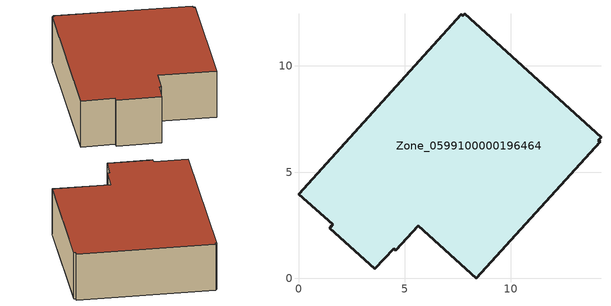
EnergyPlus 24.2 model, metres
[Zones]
Zone_0599100000196464
 floor ground (C_G): 14.2,6.43 8.37,0 5.64,2.47 4.58,1.32 4.48,1.39 3.58,0.46 1.47,2.36 1.62,2.54 0,3.97 7.67,12.43 7.74,12.36 7.83,12.47 14.24,6.64 14.12,6.5 z1.43
 wall outside (C_F): 1.62,2.54 1.47,2.36 3.58,0.46 4.48,1.39 4.58,1.32 5.64,2.47 8.37,0 14.2,6.43 14.12,6.5 14.24,6.64 7.83,12.47 7.74,12.36 7.67,12.43 0,3.97 1.62,2.54 z1.43:4.6
 roof outside (C_R): 14.24,6.64 7.83,12.47 7.74,12.36 7.67,12.43 0,3.97 1.62,2.54 1.47,2.36 3.58,0.46 4.48,1.39 4.58,1.32 5.64,2.47 8.37,0 14.2,6.43 14.12,6.5 z4.6
[BUILDING]
Pand.0599100000196464: North Axis=0; Terrain=City; Loads Convergence Tolerance Value=0.04; Temperature Convergence Tolerance Value=0.4; Solar Distribution=FullExterior; Maximum Number of Warmup Days=25; Minimum Number of Warmup Days=1
[Site:Location]
Rotterdam.The.Hague.AP_ZH_NLD Design_Conditions: Latitude=51.96; Longitude=4.45; Time Zone=1; Elevation=-4.5
[SITE:GROUNDTEMPERATURE:BUILDINGSURFACE]
18, 18, 18, 18, 18, 18, 18, 18, 18, 18, 18, 18
[MATERIAL] Thermal Absorptance=0.9; Solar Absorptance=0.7; Visible Absorptance=0.7
Name | Roughness | Thickness | Conductivity | Density | Specific Heat
G.D.1965-1974 | MediumSmooth | 0.15 | 0.882353 | 540 | 1210
F.D.1965-1974 | Rough | 0.3 | 0.697674 | 1920 | 840
R.D.1965-1974 | MediumRough | 0.2 | 0.232558 | 1500 | 1000
[CONSTRUCTION]
C_G: G.D.1965-1974
C_F: F.D.1965-1974
C_R: R.D.1965-1974
[ZONE]
Zone_0599100000196464: Type=1; Multiplier=1; Ceiling Height=Autocalculate; Volume=Autocalculate; Floor Area=autocalculate; Part of Total Floor Area=Yes
[ZONEINFILTRATION:DESIGNFLOWRATE]
Infil_Zone_0599100000196464: Zone or ZoneList or Space or SpaceList=Zone_0599100000196464; Schedule=AlwaysOn; Design Flow Rate Calculation Method=Flow/Area; Flow Rate per Floor Area=0.0042; Constant Term Coefficient=1; Temperature Term Coefficient=0; Velocity Term Coefficient=0; Velocity Squared Term Coefficient=0
[HVACTEMPLATE:ZONE:IDEALLOADSAIRSYSTEM]
Zone_0599100000196464: Maximum Heating Supply Air Temperature=50; Minimum Cooling Supply Air Temperature=13; Maximum Heating Supply Air Humidity Ratio=0.0156; Minimum Cooling Supply Air Humidity Ratio=0.0077; Heating Limit=NoLimit; Cooling Limit=NoLimit; Dehumidification Control Type=ConstantSensibleHeatRatio; Cooling Sensible Heat Ratio=0.7; Dehumidification Setpoint=60; Humidification Control Type=None; Humidification Setpoint=30; Outdoor Air Method=None; Outdoor Air Flow Rate per Person=0.00944; Outdoor Air Flow Rate per Zone Floor Area=0; Outdoor Air Flow Rate per Zone=0; Demand Controlled Ventilation Type=None; Outdoor Air Economizer Type=NoEconomizer; Heat Recovery Type=None; Sensible Heat Recovery Effectiveness=0.7; Latent Heat Recovery Effectiveness=0.65
[ZONECONTROL:THERMOSTAT]
ThermostatControl_Zone_0599100000196464: Zone or ZoneList=Zone_0599100000196464; Control Type Schedule=DualSetpointControlType; Control 1=Thermostat_Zone_0599100000196464; Temperature Difference Between Cutout And Setpoint=0
[THERMOSTATSETPOINT:DUALSETPOINT]
Thermostat_Zone_0599100000196464: Heating Setpoint Temperature Schedule=HeatingSetpoint_Zone_0599100000196464; Cooling Setpoint Temperature Schedule=CoolingSetpoint_Zone_0599100000196464
[SCHEDULE:COMPACT]
HeatingSetpoint_Zone_0599100000196464: Through: 12/31, For: AllDays, Until: 24:00, 21
CoolingSetpoint_Zone_0599100000196464: Through: 12/31, For: AllDays, Until: 24:00, 24
DualSetpointControlType: Through: 12/31, For: AllDays, Until: 24:00, 4
AlwaysOn: Through: 12/31, For: AllDays, Until: 24:00, 1
